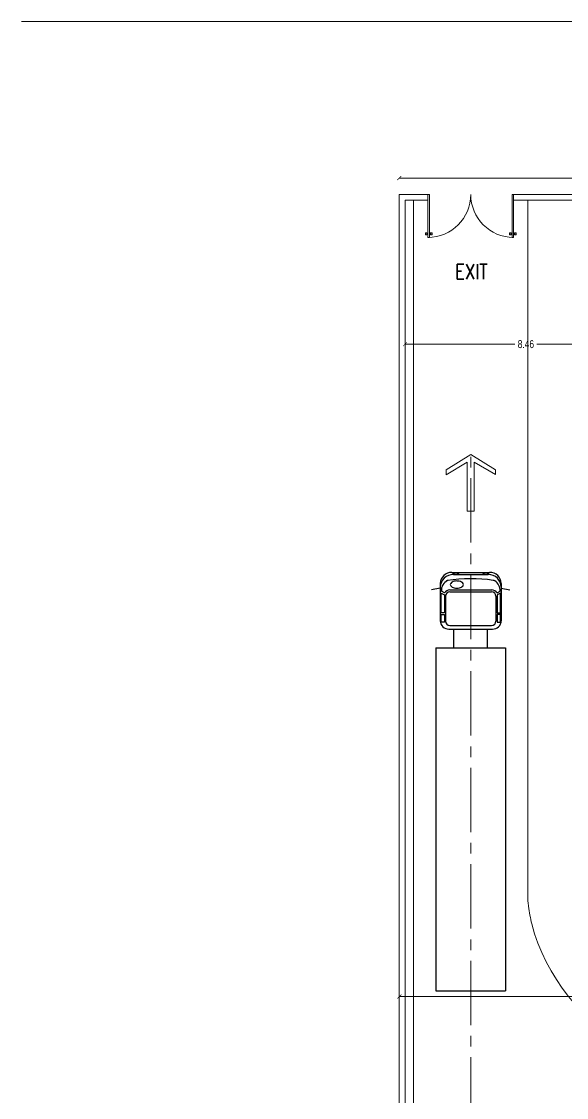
# Model space of a CAD drawing. Header units: millimetres. Extents: x -401 to 2889, y -234 to 146.
# Drawn here: x 72.4 to 91.46, y -38.97 to -1.34 of the extents above; entities that cross this region are included whole.
import ezdxf

# ---------------------------------------------------------------- set-up
doc = ezdxf.new("R2010")
doc.units = ezdxf.units.MM
doc.header["$LTSCALE"] = 3
doc.header["$MEASUREMENT"] = 0
doc.linetypes.add('AXES2', pattern=[1.125, 0.75, -0.125, 0.125, -0.125])
doc.linetypes.add('CONTINU', pattern=[0])
doc.layers.get('0').update_dxf_attribs({"color": 3, "lineweight": 9})
for name, color, linetype, lineweight in [('DIM-IN', 1, 'Continuous', 0), ('Drw - Arch - brick (0.20)', 7, 'CONTINU', 20), ('Drw - Arch - Door (0.05)', 141, 'CONTINU', 5), ('Drw - Dimension', 1, 'CONTINU', 0), ('text', 7, 'Continuous', 0), ('WALKWAY', 42, 'Continuous', 13)]:
    doc.layers.add(name, color=color, linetype=linetype, lineweight=lineweight)
doc.layers.add('Layer7', color=8, linetype='Continuous')
doc.styles.add('drwazah arabic', font='ARIALUNI.TTF', dxfattribs={"width": 0.75})
doc.styles.get("Standard").update_dxf_attribs({"font": 'simplex.shx', "width": 0.8})
doc.dimstyles.new('Arch A-D 1-200m', dxfattribs={"dimscale": 2, "dimtxt": 0.14, "dimasz": 0.07, "dimexe": 0, "dimexo": 0, "dimgap": 0.05, "dimtad": 0, "dimzin": 1, "dimdsep": 46, "dimtxsty": 'drwazah arabic', "dimblk": 'ARCHTICK', "dimcen": 0, "dimse1": 1, "dimse2": 1, "dimclrd": 9, "dimclre": 9, "dimclrt": 6, "dimaunit": 2, "dimazin": 0, "dimtfac": 1, "dimtmove": 0, "dimatfit": 0, "dimldrblk": 'ARCHTICK', "dimfxl": 0.18, "dimtolj": 1, "dimtzin": 0, "dimlwd": 9, "dimlwe": 9, "dimarcsym": 2})

# ---------------------------------------------------------------- blocks, each defined once
blk = doc.blocks.new('01psna34')
blk.add_lwpolyline([(0, -0.059), (0.861, -0.059), (0.64, -0.432), (0.726, -0.432), (0.992, -0.002), (0.722, 0.428), (0.636, 0.428), (0.861, 0.059), (0, 0.059)], close=True)
blk = doc.blocks.new('1 M')
at = {"layer": 'Drw - Arch - Door (0.05)'}
for p, q in [((-4544.434, 1057.971), (-4544.433, 1057.972)), ((-4544.434, 1057.97), (-4544.434, 1057.971)), ((-4544.434, 1057.923), (-4544.434, 1057.971)), ((-4544.434, 1057.97), (-4544.434, 1057.969)), ((-4544.434, 1057.968), (-4544.434, 1057.969)), ((-4544.434, 1057.969), (-4544.434, 1057.969)), ((-4544.434, 1057.968), (-4544.434, 1057.967)), ((-4544.434, 1057.967), (-4544.434, 1057.966)), ((-4544.434, 1057.963), (-4544.434, 1057.966)), ((-4544.434, 1057.963), (-4544.434, 1057.963)), ((-4544.434, 1057.963), (-4544.434, 1057.959)), ((-4544.434, 1057.959), (-4544.434, 1057.958)), ((-4544.434, 1057.953), (-4544.434, 1057.958)), ((-4544.434, 1057.953), (-4544.434, 1057.953)), ((-4544.434, 1057.941), (-4544.434, 1057.953)), ((-4544.434, 1057.936), (-4544.434, 1057.941)), ((-4544.434, 1057.941), (-4544.434, 1057.941)), ((-4544.434, 1057.936), (-4544.434, 1057.935)), ((-4544.434, 1057.935), (-4544.434, 1057.931)), ((-4544.434, 1057.928), (-4544.434, 1057.931)), ((-4544.434, 1057.931), (-4544.434, 1057.931)), ((-4544.434, 1057.927), (-4544.434, 1057.928)), ((-4544.434, 1057.926), (-4544.434, 1057.927)), ((-4544.434, 1057.925), (-4544.434, 1057.926)), ((-4544.434, 1057.925), (-4544.434, 1057.924)), ((-4544.434, 1057.925), (-4544.434, 1057.925)), ((-4544.434, 1057.923), (-4544.434, 1057.924)), ((-4544.433, 1057.922), (-4544.434, 1057.923)), ((-4544.433, 1057.972), (-4544.432, 1057.972)), ((-4544.433, 1057.922), (-4544.433, 1057.972)), ((-4544.432, 1057.922), (-4544.433, 1057.922)), ((-4544.432, 1057.972), (-4544.424, 1057.972)), ((-4544.424, 1057.923), (-4544.432, 1057.922)), ((-4544.424, 1057.972), (-4544.416, 1057.971)), ((-4544.416, 1057.924), (-4544.424, 1057.923)), ((-4544.416, 1057.971), (-4544.408, 1057.969)), ((-4544.408, 1057.925), (-4544.416, 1057.924)), ((-4544.408, 1057.969), (-4544.403, 1057.968)), ((-4544.403, 1057.926), (-4544.408, 1057.925)), ((-4544.403, 1057.968), (-4544.402, 1057.967)), ((-4544.403, 1057.926), (-4544.403, 1057.968)), ((-4544.402, 1057.927), (-4544.403, 1057.926)), ((-4544.402, 1057.967), (-4544.401, 1057.959)), ((-4544.402, 1057.927), (-4544.402, 1057.967)), ((-4544.401, 1057.935), (-4544.402, 1057.927)), ((-4544.401, 1057.959), (-4544.4, 1057.958)), ((-4544.401, 1057.959), (-4544.401, 1057.935)), ((-4544.4, 1057.936), (-4544.401, 1057.935)), ((-4544.4, 1057.958), (-4544.397, 1057.958)), ((-4544.4, 1057.958), (-4544.4, 1057.936)), ((-4544.397, 1057.936), (-4544.4, 1057.936)), ((-4544.397, 1057.96), (-4544.396, 1057.961)), ((-4544.397, 1057.96), (-4544.397, 1057.958)), ((-4544.397, 1057.958), (-4544.397, 1057.936)), ((-4544.397, 1057.936), (-4544.397, 1057.934)), ((-4544.396, 1057.933), (-4544.397, 1057.934)), ((-4544.396, 1057.961), (-4544.386, 1057.963)), ((-4544.386, 1057.931), (-4544.396, 1057.933)), ((-4544.386, 1057.963), (-4544.385, 1057.963)), ((-4544.385, 1057.931), (-4544.386, 1057.931)), ((-4544.385, 1057.963), (-4544.384, 1057.963)), ((-4544.384, 1057.931), (-4544.385, 1057.931)), ((-4544.384, 1057.965), (-4544.38, 1057.979)), ((-4544.384, 1057.964), (-4544.384, 1057.965)), ((-4544.384, 1057.963), (-4544.384, 1057.964)), ((-4544.384, 1057.93), (-4544.384, 1057.931)), ((-4544.384, 1057.929), (-4544.384, 1057.93)), ((-4544.38, 1057.915), (-4544.384, 1057.929)), ((-4544.38, 1057.979), (-4544.379, 1057.98)), ((-4544.38, 1057.979), (-4544.38, 1057.979)), ((-4544.38, 1057.915), (-4544.38, 1057.915)), ((-4544.379, 1057.915), (-4544.38, 1057.915)), ((-4544.379, 1057.98), (-4544.378, 1057.98)), ((-4544.379, 1057.98), (-4544.379, 1057.98)), ((-4544.379, 1057.914), (-4544.379, 1057.915)), ((-4544.378, 1057.914), (-4544.379, 1057.914)), ((-4544.378, 1057.98), (-4544.375, 1057.98)), ((-4544.375, 1057.914), (-4544.378, 1057.914)), ((-4544.375, 1057.03), (-4544.375, 1058.03)), ((-4544.375, 1058.03), (-4544.337, 1058.03)), ((-4544.337, 1057.03), (-4544.337, 1058.03)), ((-4544.334, 1057.98), (-4544.337, 1057.98)), ((-4544.337, 1057.914), (-4544.334, 1057.914)), ((-4544.333, 1057.98), (-4544.334, 1057.98)), ((-4544.334, 1057.914), (-4544.333, 1057.914)), ((-4544.333, 1057.979), (-4544.333, 1057.98)), ((-4544.333, 1057.98), (-4544.333, 1057.98)), ((-4544.332, 1057.979), (-4544.333, 1057.979)), ((-4544.333, 1057.915), (-4544.332, 1057.915)), ((-4544.333, 1057.914), (-4544.333, 1057.915)), ((-4544.333, 1057.915), (-4544.333, 1057.915)), ((-4544.329, 1057.965), (-4544.332, 1057.979)), ((-4544.332, 1057.915), (-4544.329, 1057.929)), ((-4544.328, 1057.964), (-4544.329, 1057.965)), ((-4544.329, 1057.929), (-4544.328, 1057.93)), ((-4544.328, 1057.963), (-4544.328, 1057.964)), ((-4544.327, 1057.963), (-4544.328, 1057.963)), ((-4544.328, 1057.93), (-4544.328, 1057.931)), ((-4544.328, 1057.931), (-4544.327, 1057.931)), ((-4544.326, 1057.963), (-4544.327, 1057.963)), ((-4544.327, 1057.931), (-4544.326, 1057.931)), ((-4544.316, 1057.961), (-4544.326, 1057.963)), ((-4544.326, 1057.931), (-4544.316, 1057.933)), ((-4544.316, 1057.96), (-4544.316, 1057.961)), ((-4544.316, 1057.96), (-4544.316, 1057.958)), ((-4544.312, 1057.958), (-4544.316, 1057.958)), ((-4544.316, 1057.958), (-4544.316, 1057.936)), ((-4544.316, 1057.936), (-4544.312, 1057.936)), ((-4544.316, 1057.936), (-4544.316, 1057.934)), ((-4544.316, 1057.933), (-4544.316, 1057.934)), ((-4544.31, 1057.967), (-4544.312, 1057.959)), ((-4544.312, 1057.959), (-4544.312, 1057.958)), ((-4544.312, 1057.959), (-4544.312, 1057.935)), ((-4544.312, 1057.958), (-4544.312, 1057.936)), ((-4544.312, 1057.936), (-4544.312, 1057.935)), ((-4544.312, 1057.935), (-4544.31, 1057.927)), ((-4544.304, 1057.969), (-4544.31, 1057.968)), ((-4544.31, 1057.968), (-4544.31, 1057.967)), ((-4544.31, 1057.926), (-4544.31, 1057.968)), ((-4544.31, 1057.927), (-4544.31, 1057.967)), ((-4544.31, 1057.927), (-4544.31, 1057.926)), ((-4544.31, 1057.926), (-4544.304, 1057.925)), ((-4544.296, 1057.971), (-4544.304, 1057.969)), ((-4544.304, 1057.925), (-4544.296, 1057.924)), ((-4544.288, 1057.972), (-4544.296, 1057.971)), ((-4544.296, 1057.924), (-4544.288, 1057.923)), ((-4544.28, 1057.972), (-4544.288, 1057.972)), ((-4544.288, 1057.923), (-4544.28, 1057.922)), ((-4544.279, 1057.972), (-4544.28, 1057.972)), ((-4544.28, 1057.922), (-4544.279, 1057.922)), ((-4544.278, 1057.971), (-4544.279, 1057.972)), ((-4544.279, 1057.922), (-4544.279, 1057.972)), ((-4544.279, 1057.922), (-4544.278, 1057.923)), ((-4544.278, 1057.97), (-4544.278, 1057.971)), ((-4544.278, 1057.923), (-4544.278, 1057.971)), ((-4544.278, 1057.97), (-4544.278, 1057.969)), ((-4544.278, 1057.968), (-4544.278, 1057.969)), ((-4544.278, 1057.969), (-4544.278, 1057.969)), ((-4544.278, 1057.968), (-4544.278, 1057.967)), ((-4544.278, 1057.967), (-4544.278, 1057.966)), ((-4544.278, 1057.963), (-4544.278, 1057.966)), ((-4544.278, 1057.963), (-4544.278, 1057.963)), ((-4544.278, 1057.963), (-4544.278, 1057.959)), ((-4544.278, 1057.959), (-4544.278, 1057.958)), ((-4544.278, 1057.953), (-4544.278, 1057.958)), ((-4544.278, 1057.953), (-4544.278, 1057.953)), ((-4544.278, 1057.941), (-4544.278, 1057.953)), ((-4544.278, 1057.936), (-4544.278, 1057.941)), ((-4544.278, 1057.941), (-4544.278, 1057.941)), ((-4544.278, 1057.936), (-4544.278, 1057.935)), ((-4544.278, 1057.935), (-4544.278, 1057.931)), ((-4544.278, 1057.928), (-4544.278, 1057.931)), ((-4544.278, 1057.931), (-4544.278, 1057.931)), ((-4544.278, 1057.927), (-4544.278, 1057.928)), ((-4544.278, 1057.926), (-4544.278, 1057.927)), ((-4544.278, 1057.925), (-4544.278, 1057.926)), ((-4544.278, 1057.925), (-4544.278, 1057.924)), ((-4544.278, 1057.925), (-4544.278, 1057.925)), ((-4544.278, 1057.923), (-4544.278, 1057.924)), ((-4544.375, 1057.03), (-4544.337, 1057.03))]:
    blk.add_line(p, q, dxfattribs=at)
blk.add_arc((-4544.375, 1057.03), 1, 0, 90, dxfattribs=at)
blk = doc.blocks.new('_ArchTick')
at = {"color": 0, "linetype": 'ByBlock', "const_width": 0.15}
blk.add_lwpolyline([(-0.5, -0.5), (0.5, 0.5)], dxfattribs=at)
blk = doc.blocks.new('*D19')
at = {"layer": 'Defpoints', "color": 0, "transparency": 16777216}
for p in [(167.334, -6.817), (85.614, -7.39), (167.334, -7.39)]:
    blk.add_point(p, dxfattribs=at)
at = {"layer": 'Drw - Dimension', "color": 9, "linetype": 'ByBlock', "lineweight": 9, "transparency": 16777216}
for p, q in [((85.614, -6.817), (126.007, -6.817)), ((167.334, -6.817), (126.941, -6.817))]:
    blk.add_line(p, q, dxfattribs=at)
at = {"layer": 'Drw - Dimension', "color": 9, "lineweight": 9, "transparency": 16777216, "xscale": 0.14, "yscale": 0.14, "zscale": 0.14, "rotation": 180}
blk.add_blockref('_ArchTick', (85.614, -6.817), dxfattribs=at)
at = {"layer": 'Drw - Dimension', "color": 9, "lineweight": 9, "transparency": 16777216, "xscale": 0.14, "yscale": 0.14, "zscale": 0.14}
blk.add_blockref('_ArchTick', (167.334, -6.817), dxfattribs=at)
at = {"layer": 'Drw - Dimension', "color": 6, "transparency": 16777216, "insert": (126.474, -6.817), "char_height": 0.28, "attachment_point": 5, "style": 'drwazah arabic'}
blk.add_mtext('\\A1;81.72', dxfattribs=at)
blk = doc.blocks.new('*D46')
at = {"layer": 'Defpoints', "color": 0, "transparency": 16777216}
for p in [(85.614, -27.69), (131.334, -27.69), (85.614, -35.443)]:
    blk.add_point(p, dxfattribs=at)
at = {"layer": 'DIM-IN', "color": 9, "linetype": 'ByBlock', "lineweight": 9, "transparency": 16777216}
for p, q in [((85.614, -35.443), (108.007, -35.443)), ((131.334, -35.443), (108.941, -35.443))]:
    blk.add_line(p, q, dxfattribs=at)
at = {"layer": 'DIM-IN', "color": 9, "lineweight": 9, "transparency": 16777216, "xscale": 0.14, "yscale": 0.14, "zscale": 0.14, "rotation": 180}
blk.add_blockref('_ArchTick', (85.614, -35.443), dxfattribs=at)
at = {"layer": 'DIM-IN', "color": 9, "lineweight": 9, "transparency": 16777216, "xscale": 0.14, "yscale": 0.14, "zscale": 0.14}
blk.add_blockref('_ArchTick', (131.334, -35.443), dxfattribs=at)
at = {"layer": 'DIM-IN', "color": 6, "transparency": 16777216, "insert": (108.474, -35.443), "char_height": 0.28, "attachment_point": 5, "style": 'drwazah arabic'}
blk.add_mtext('\\A1;45.72', dxfattribs=at)
blk = doc.blocks.new('CAR19P')
at = {"linetype": 'Continuous'}
for p, q in [((0.405, 0.82), (0.443, 1.046)), ((1.941, 0.933), (10.803, 0.933)), ((1.941, -0.867), (1.941, 0.933)), ((10.803, -0.867), (10.803, 0.933)), ((10.803, -0.867), (10.803, 0.933)), ((0.284, 0.82), (1.244, 0.82)), ((0.451, 0.574), (0.451, -0.509)), ((0.526, 0.713), (0.481, 0.792)), ((0.499, -0.506), (0.499, 0.572)), ((0.532, 0.802), (0.571, 0.716)), ((1.041, 0.802), (0.532, 0.802)), ((0.571, 0.716), (1.041, 0.716)), ((0.607, 0.684), (1.255, 0.684)), ((1.041, 0.716), (1.041, 0.802)), ((1.082, 0.802), (1.082, 0.716)), ((1.279, 0.802), (1.082, 0.802)), ((1.082, 0.716), (1.279, 0.716)), ((1.279, 0.716), (1.279, 0.802)), ((1.363, -0.506), (1.363, 0.572)), ((1.46, -0.53), (1.46, 0.595)), ((-0.004, -0.455), (-0.004, 0.52)), ((0.05, -0.417), (0.05, 0.483)), ((1.941, 0.467), (1.46, 0.467)), ((1.941, -0.401), (1.46, -0.401)), ((0.284, -0.755), (1.244, -0.755)), ((0.405, -0.755), (0.443, -0.98)), ((0.526, -0.647), (0.481, -0.726)), ((0.532, -0.736), (0.571, -0.65)), ((1.041, -0.736), (0.532, -0.736)), ((0.571, -0.65), (1.041, -0.65)), ((0.607, -0.618), (1.255, -0.618)), ((1.041, -0.65), (1.041, -0.736)), ((1.082, -0.65), (1.279, -0.65)), ((1.082, -0.736), (1.082, -0.65)), ((1.279, -0.736), (1.082, -0.736)), ((1.279, -0.65), (1.279, -0.736)), ((1.941, -0.867), (10.803, -0.867))]:
    blk.add_line(p, q, dxfattribs=at)
for centre, radius, start, end in [((0.291, 0.526), 0.294, 91.1988, 181.1028), ((0.381, 0.49), 0.331, 91.1245, 181.1773), ((4.211, 0.033), 4.052, 171.7743, 188.535), ((0.317, 0.596), 0.117, 148.4692, 171.5951), ((0.458, 0.511), 0.282, 85.4302, 148.8562), ((0.616, 0.572), 0.167, 122.4314, 180.2276), ((0.609, 0.574), 0.11, 91.1895, 181.1115), ((1.239, 0.6), 0.221, 358.8401, 88.8577), ((1.253, 0.574), 0.11, 358.8885, 88.8106), ((0.134, 0.421), 0.116, 136.0415, 223.6451), ((0.134, -0.355), 0.116, 136.3549, 223.9585), ((0.437, -0.314), 0.22, 167.0087, 183.2487), ((0.444, -0.314), 0.227, 151.5292, 167.1916), ((0.353, -0.266), 0.124, 127.4047, 151.1318), ((0.31, -0.21), 0.0528, 89.8726, 127.4368), ((0.31, -0.21), 0.0534, 52.7922, 90.0166), ((0.268, -0.265), 0.122, 28.5736, 52.7027), ((0.202, -0.301), 0.198, 12.5851, 28.647), ((0.1, -0.325), 0.303, 359.8835, 12.8503), ((0.291, -0.46), 0.294, 178.8972, 268.8012), ((0.381, -0.424), 0.331, 178.8227, 268.8755), ((0.317, -0.53), 0.117, 188.4049, 211.5308), ((0.52, -0.327), 0.303, 179.8616, 192.8518), ((0.418, -0.351), 0.198, 192.5807, 208.6481), ((0.353, -0.386), 0.124, 208.8682, 232.5954), ((0.31, -0.443), 0.0528, 232.5555, 270.1499), ((0.31, -0.442), 0.0534, 269.961, 307.2155), ((0.268, -0.387), 0.122, 307.2973, 331.4264), ((0.202, -0.351), 0.198, 331.352, 347.4192), ((0.1, -0.327), 0.303, 347.1482, 0.1384), ((0.616, -0.507), 0.167, 179.7724, 237.5686), ((0.609, -0.508), 0.11, 178.8885, 268.8105), ((1.239, -0.534), 0.221, 271.1423, 1.1598), ((1.253, -0.508), 0.11, 271.1894, 1.1115), ((0.459, -0.444), 0.283, 206.0089, 274.4454)]:
    blk.add_arc(centre, radius, start, end, dxfattribs=at)
blk = doc.blocks.new('*D96')
at = {"layer": 'Defpoints', "color": 0, "transparency": 16777216}
for p in [(85.814, -12.625), (85.814, -13.49), (94.271, -13.49)]:
    blk.add_point(p, dxfattribs=at)
at = {"layer": 'DIM-IN', "color": 9, "linetype": 'ByBlock', "lineweight": 9, "transparency": 16777216}
for p, q in [((85.814, -12.625), (89.657, -12.625)), ((94.271, -12.625), (90.428, -12.625))]:
    blk.add_line(p, q, dxfattribs=at)
at = {"layer": 'DIM-IN', "color": 9, "lineweight": 9, "transparency": 16777216, "xscale": 0.14, "yscale": 0.14, "zscale": 0.14, "rotation": 180}
blk.add_blockref('_ArchTick', (85.814, -12.625), dxfattribs=at)
at = {"layer": 'DIM-IN', "color": 9, "lineweight": 9, "transparency": 16777216, "xscale": 0.14, "yscale": 0.14, "zscale": 0.14}
blk.add_blockref('_ArchTick', (94.271, -12.625), dxfattribs=at)
at = {"layer": 'DIM-IN', "color": 6, "transparency": 16777216, "insert": (90.042, -12.625), "char_height": 0.28, "attachment_point": 5, "style": 'drwazah arabic'}
blk.add_mtext('\\A1;8.46', dxfattribs=at)

msp = doc.modelspace()

# ---------------------------------------------------------------- linework, layer by layer
at = {"linetype": 'AXES2'}
msp.add_open_spline([(164.834, -10.939), (164.834, -35.686), (164.834, -60.432), (164.834, -85.179), (164.807, -85.474), (164.78, -85.763), (164.685, -86.665), (164.607, -87.249), (164.425, -88.121), (164.345, -88.431), (164.146, -89.058), (164.029, -89.372), (163.629, -90.303), (163.297, -90.912), (162.244, -92.483), (161.416, -93.383), (160.138, -94.385), (159.761, -94.642), (159.049, -95.056), (158.716, -95.222), (158.014, -95.524), (157.648, -95.659), (156.11, -96.149), (154.816, -96.393), (153.365, -96.644), (153.289, -96.657), (153.213, -96.67), (135.359, -96.67), (117.504, -96.67), (99.65, -96.67), (99.636, -96.67), (99.621, -96.67), (99.607, -96.67), (99.605, -96.671), (99.603, -96.671), (99.601, -96.671), (99.247, -96.673), (98.888, -96.658), (97.806, -96.562), (97.078, -96.431), (95.253, -95.93), (94.186, -95.465), (92.833, -94.606), (92.433, -94.305), (91.626, -93.585), (91.246, -93.16), (90.558, -92.2), (90.252, -91.67), (89.457, -90), (89.049, -88.737), (88.488, -86.622), (88.302, -85.839), (88.114, -85.039), (88.114, -62.187), (88.114, -39.336), (88.114, -16.485)], degree=3, knots=[0, 0, 0, 0, 1, 1, 1, 1.896558, 1.896558, 3.873524, 3.873524, 5.049502, 5.049502, 6.22548, 6.22548, 8.577437, 8.577437, 12.62719, 12.62719, 14.243391, 14.243391, 15.614563, 15.614563, 16.985735, 16.985735, 21.152468, 21.152468, 21.381426, 21.381426, 21.381426, 22.381426, 22.381426, 22.381426, 22.38223, 22.38223, 22.38223, 22.389161, 22.389161, 22.389161, 23.612192, 23.612192, 26.058255, 26.058255, 29.916735, 29.916735, 31.726222, 31.726222, 33.969982, 33.969982, 36.213742, 36.213742, 40.450127, 40.450127, 42.796206, 42.796206, 42.796206, 43.796206, 43.796206, 43.796206, 43.796206], dxfattribs=at)
at = {"layer": 'Drw - Arch - brick (0.20)'}
for p, q in [((181.035, -1.342), (72.396, -1.342)), ((85.614, -7.39), (85.614, -99.17)), ((86.114, -7.39), (85.614, -7.39)), ((95.371, -7.39), (90.114, -7.39))]:
    msp.add_line(p, q, dxfattribs=at)
for points in [[(86.114, -7.39), (86.614, -7.39), (86.614, -7.59), (86.114, -7.59)], [(90.114, -7.39), (89.614, -7.39), (89.614, -7.59), (90.114, -7.59)], [(86.114, -7.59), (85.814, -7.59), (85.814, -98.97), (167.134, -98.97), (167.134, -7.59), (166.834, -7.59)], [(94.271, -7.59), (90.114, -7.59)]]:
    msp.add_lwpolyline(points, dxfattribs=at)
at = {"layer": 'WALKWAY'}
for p, q in [((86.114, -7.59), (86.114, -85.27)), ((90.114, -7.59), (90.114, -32.114))]:
    msp.add_line(p, q, dxfattribs=at)
msp.add_open_spline([(102.705, -39.753), (100.26, -39.731), (96.975, -39.7), (92.686, -36.96), (90.542, -34.564), (90.161, -32.492), (90.134, -32.283), (90.127, -32.227), (90.12, -32.17), (90.114, -32.114)], degree=3, knots=[1, 1, 1, 1, 8.071068, 10.501434, 16.194732, 16.827345, 16.827345, 16.827345, 16.997278, 16.997278, 16.997278, 16.997278], dxfattribs=at)

# ---------------------------------------------------------------- block references
at = {"linetype": 'Continuous', "xscale": 2, "yscale": 2, "zscale": 2, "rotation": 90}
msp.add_blockref('01psna34', (88.11, -18.469), dxfattribs=at)
at = {"layer": 'Drw - Arch - Door (0.05)', "color": 0, "yscale": 1.5, "zscale": 1.5, "rotation": 180}
for p, xscale in [((6903.176, 1578.154), -1.5), ((-6726.949, 1578.154), 1.5)]:
    msp.add_blockref('1 M', p, dxfattribs=dict(at, xscale=xscale))
at = {"layer": 'Layer7', "xscale": 1.354094725430543, "yscale": 1.354094725430543, "zscale": 1.354094725430543, "rotation": 270.000000000001}
msp.add_blockref('CAR19P', (88.069, -20.614), dxfattribs=at)

# ---------------------------------------------------------------- texts
at = {"layer": 'text', "insert": (87.569, -9.827), "char_height": 0.525, "attachment_point": 1}
msp.add_mtext_dynamic_manual_height_columns('EXIT', width=23.1916, gutter_width=12.5, heights=[0], dxfattribs=at)

# ---------------------------------------------------------------- dimensions: what is measured, and where the dimension line sits
at = {"layer": 'DIM-IN'}
for base, p1, p2, picture, middle in [((85.814, -12.625), (94.271, -13.49), (85.814, -13.49), '*D96', (90.042, -12.625)), ((85.614, -35.443), (131.334, -27.69), (85.614, -27.69), '*D46', (108.474, -35.443))]:
    dim = msp.add_linear_dim(base=base, p1=p1, p2=p2, dimstyle='Arch A-D 1-200m', dxfattribs=at)
    dim.commit()
    dim.dimension.update_dxf_attribs({"geometry": picture, "text_midpoint": middle})
at = {"layer": 'Drw - Dimension'}
dim = msp.add_linear_dim(base=(167.334, -6.817), p1=(85.614, -7.39), p2=(167.334, -7.39), dimstyle='Arch A-D 1-200m', dxfattribs=at)
dim.commit()
dim.dimension.update_dxf_attribs({"geometry": '*D19', "text_midpoint": (126.474, -6.817)})

doc.saveas('drawing.dxf')
